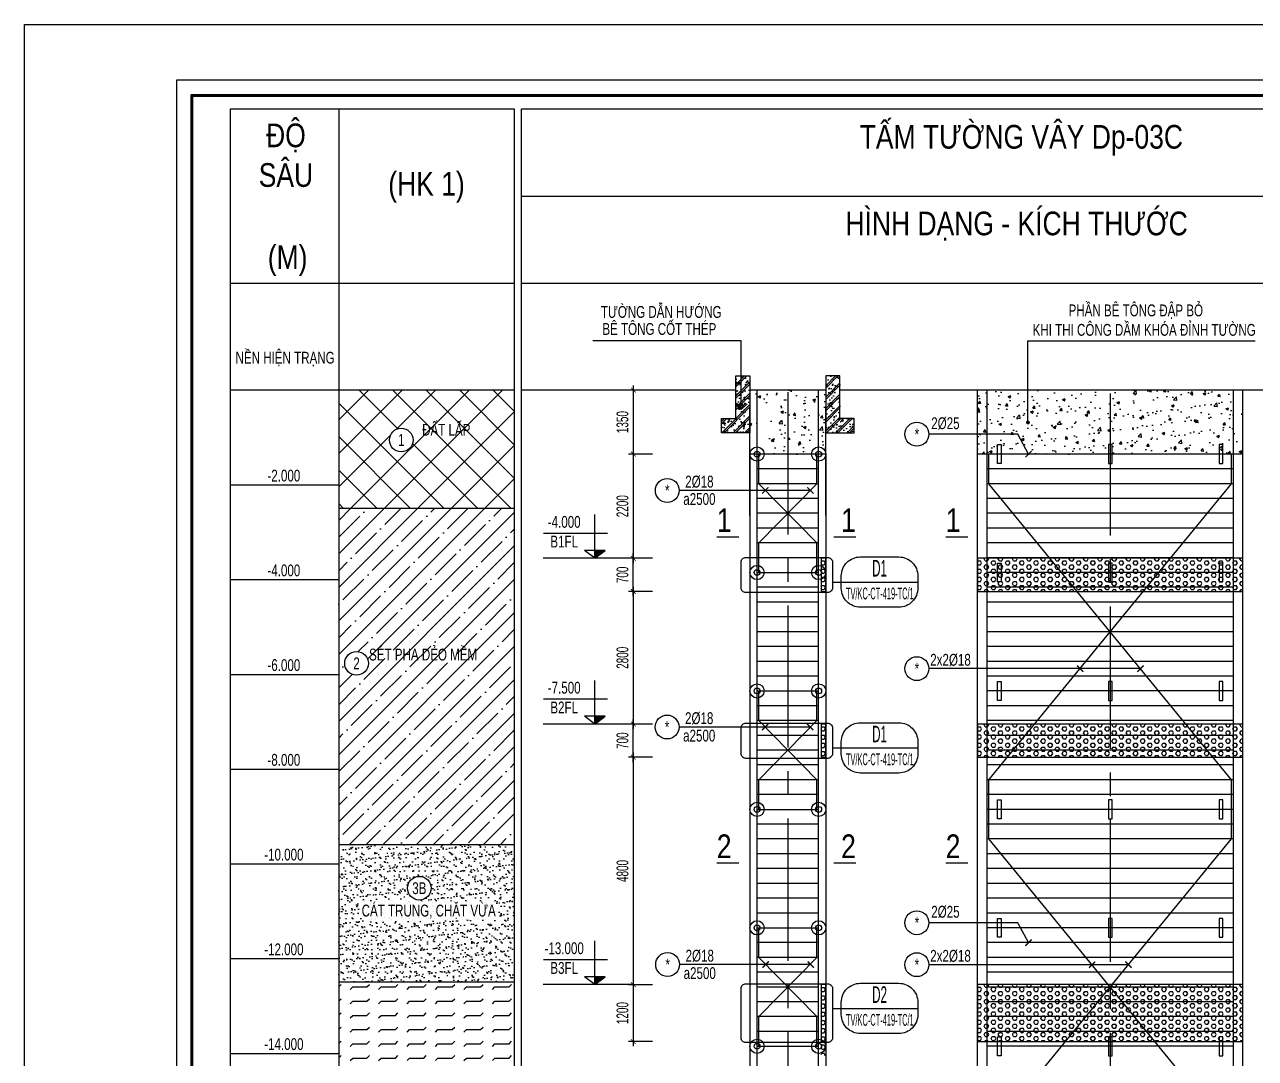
# Model space of a CAD drawing. Extents: x 21 to 2225438, y -14 to 594976.
# Drawn here: x 2202969 to 2209463, y 589521 to 594976 of the extents above; entities that cross this region are included whole.
import ezdxf
from ezdxf.enums import TextEntityAlignment as Align

# ---------------------------------------------------------------- set-up
doc = ezdxf.new("R2010")
doc.units = 0
doc.header["$LTSCALE"] = 1000
doc.header["$MEASUREMENT"] = 0
doc.header["$PDMODE"] = 3
doc.linetypes.add('CENTER2', pattern=[1.125, 0.75, -0.125, 0.125, -0.125])
doc.layers.get('0').update_dxf_attribs({"linetype": 'CONTINUOUS'})
doc.layers.get('Defpoints').update_dxf_attribs({"linetype": 'CONTINUOUS'})
for name, color, linetype in [('CDC-KHUNGTEN', 7, 'CONTINUOUS'), ('CDC.01.AXIS', 160, 'CENTER2'), ('CDC.02.DIM', 1, 'CONTINUOUS'), ('CDC.03.BORDER', 3, 'CONTINUOUS'), ('CDC.05.STEEL', 4, 'CONTINUOUS'), ('CDC.06.TEXT', 2, 'CONTINUOUS'), ('CDC.10.HATCH', 9, 'CONTINUOUS'), ('CDC.11.NOTE', 8, 'CONTINUOUS'), ('CDC.14.STEELNUM', 9, 'CONTINUOUS')]:
    doc.layers.add(name, color=color, linetype=linetype)
doc.styles.add('ARIAL', font='arial.ttf', dxfattribs={"width": 0.6})
doc.dimstyles.new('DIM100-25', dxfattribs={"dimscale": 25, "dimtxt": 2.5, "dimasz": 1, "dimexe": 1, "dimexo": 0, "dimgap": 1, "dimtad": 1, "dimdec": 0, "dimlfac": 4, "dimzin": 0, "dimdsep": 46, "dimtxsty": 'ARIAL', "dimblk": 'ARCHTICK', "dimcen": 1, "dimdle": 1, "dimclrd": 1, "dimclre": 1, "dimclrt": 2, "dimadec": 0, "dimazin": 0, "dimtfac": 1, "dimtdec": 0, "dimtix": 1, "dimtofl": 0, "dimtmove": 2, "dimatfit": 3, "dimldrblk": 'ARCHTICK', "dimfxl": 1, "dimtolj": 1, "dimtzin": 0, "dimarcsym": 0})
pattern_1 = [(50, (0, 209947.73), (143.4520365, -12.550427), [15, -165]), (355, (0, 209947.73), (-27.750267, 150.438427), [12, -132]), (100.4514, (11.95, 209946.68), (115.701876, 137.887908), [12.748038, -140.228422]), (46.1842, (0, 209987.73), (213.44821, -33.103803), [22.5, -247.5]), (96.6356, (17.79, 209984.97), (186.932541, 194.823574), [19.122058, -210.3426]), (351.1842, (0, 209987.73), (186.93239, 194.82372), [18, -198]), (21, (20, 209977.73), (119.3814104, -80.523778), [15, -165]), (326, (20, 209977.73), (48.663066, 145.030009), [12, -132]), (71.4514, (29.95, 209971.01), (168.044526, 64.506099), [12.748038, -140.228422]), (37.5, (0, 209947.725), (2.4319711, 66.5787708), [0, -130.4, 0, -134, 0, -132.5]), (7.5, (0, 209947.725), (52.6139075, 78.8823424), [0, -76.4, 0, -127.4, 0, -50.5]), (327.5, (-44.6, 209947.725), (106.7644872, -4.5109743), [0, -50, 0, -156, 0, -207]), (317.5, (-64.6, 209947.725), (116.637234, 20.0209965), [0, -65, 0, -103.6, 0, -147])]
pattern_2 = [(0, (-3e-09, 209947.725), (0, 21.6506351), [12.5, -25]), (120, (-3e-09, 209947.725), (-18.75, -10.82531755), [12.5, -25]), (60, (12.5, 209947.725), (-18.75, 10.82531755), [12.5, -25])]

# ---------------------------------------------------------------- blocks, each defined once
blk = doc.blocks.new('_ARCHTICK')
at = {"color": 0, "linetype": 'ByBlock', "const_width": 0.15}
blk.add_lwpolyline([(-0.5, -0.5), (0.5, 0.5)], dxfattribs=at)
blk = doc.blocks.new('*D230')
at = {"layer": 'CDC.02.DIM', "color": 1, "lineweight": -2, "transparency": 16777216}
for p, q in [((2206180.6, 593072.5), (2206180.6, 592685)), ((2206281.2, 593047.5), (2206155.6, 593047.5)), ((2206281.2, 592710), (2206155.6, 592710))]:
    blk.add_line(p, q, dxfattribs=at)
at = {"layer": 'Defpoints', "color": 0, "transparency": 16777216}
for p in [(2206281.2, 593047.5), (2206180.6, 592710), (2206281.2, 592710)]:
    blk.add_point(p, dxfattribs=at)
at = {"layer": 'CDC.02.DIM', "color": 1, "lineweight": -2, "transparency": 16777216, "xscale": 25, "yscale": 25, "zscale": 25}
for p, rotation in [((2206180.6, 593047.5), 90), ((2206180.6, 592710), 270)]:
    blk.add_blockref('_ARCHTICK', p, dxfattribs=dict(at, rotation=rotation))
at = {"layer": 'CDC.02.DIM', "color": 2, "transparency": 16777216, "insert": (2206123.7, 592878.8), "char_height": 62.5, "attachment_point": 5, "rotation": 90, "style": 'ARIAL'}
blk.add_mtext('\\A1;1350', dxfattribs=at)
blk = doc.blocks.new('*D231')
at = {"layer": 'CDC.02.DIM', "color": 1, "lineweight": -2, "transparency": 16777216}
for p, q in [((2206180.6, 592735), (2206180.6, 592135)), ((2206281.2, 592710), (2206155.6, 592710)), ((2206281.2, 592160), (2206155.6, 592160))]:
    blk.add_line(p, q, dxfattribs=at)
at = {"layer": 'Defpoints', "color": 0, "transparency": 16777216}
for p in [(2206281.2, 592710), (2206180.6, 592160), (2206281.2, 592160)]:
    blk.add_point(p, dxfattribs=at)
at = {"layer": 'CDC.02.DIM', "color": 1, "lineweight": -2, "transparency": 16777216, "xscale": 25, "yscale": 25, "zscale": 25}
for p, rotation in [((2206180.6, 592710), 90), ((2206180.6, 592160), 270)]:
    blk.add_blockref('_ARCHTICK', p, dxfattribs=dict(at, rotation=rotation))
at = {"layer": 'CDC.02.DIM', "color": 2, "transparency": 16777216, "insert": (2206123.7, 592435), "char_height": 62.5, "attachment_point": 5, "rotation": 90, "style": 'ARIAL'}
blk.add_mtext('\\A1;2200', dxfattribs=at)
blk = doc.blocks.new('*D232')
at = {"layer": 'CDC.02.DIM', "color": 1, "lineweight": -2, "transparency": 16777216}
for p, q in [((2206281.2, 592160), (2206155.6, 592160)), ((2206180.6, 591960), (2206180.6, 592185)), ((2206281.2, 591985), (2206155.6, 591985))]:
    blk.add_line(p, q, dxfattribs=at)
at = {"layer": 'Defpoints', "color": 0, "transparency": 16777216}
for p in [(2206180.6, 592160), (2206281.2, 592160), (2206281.2, 591985)]:
    blk.add_point(p, dxfattribs=at)
at = {"layer": 'CDC.02.DIM', "color": 1, "lineweight": -2, "transparency": 16777216, "xscale": 25, "yscale": 25, "zscale": 25}
for p, rotation in [((2206180.6, 592160), 90), ((2206180.6, 591985), 270)]:
    blk.add_blockref('_ARCHTICK', p, dxfattribs=dict(at, rotation=rotation))
at = {"layer": 'CDC.02.DIM', "color": 2, "transparency": 16777216, "insert": (2206123.7, 592072.5), "char_height": 62.5, "attachment_point": 5, "rotation": 90, "style": 'ARIAL'}
blk.add_mtext('\\A1;700', dxfattribs=at)
blk = doc.blocks.new('*D233')
at = {"layer": 'CDC.02.DIM', "color": 1, "lineweight": -2, "transparency": 16777216}
for p, q in [((2206281.2, 591985), (2206155.6, 591985)), ((2206180.6, 592010), (2206180.6, 591260)), ((2206281.2, 591285), (2206155.6, 591285))]:
    blk.add_line(p, q, dxfattribs=at)
at = {"layer": 'Defpoints', "color": 0, "transparency": 16777216}
for p in [(2206281.2, 591985), (2206180.6, 591285), (2206281.2, 591285)]:
    blk.add_point(p, dxfattribs=at)
at = {"layer": 'CDC.02.DIM', "color": 1, "lineweight": -2, "transparency": 16777216, "xscale": 25, "yscale": 25, "zscale": 25}
for p, rotation in [((2206180.6, 591985), 90), ((2206180.6, 591285), 270)]:
    blk.add_blockref('_ARCHTICK', p, dxfattribs=dict(at, rotation=rotation))
at = {"layer": 'CDC.02.DIM', "color": 2, "transparency": 16777216, "insert": (2206123.7, 591635), "char_height": 62.5, "attachment_point": 5, "rotation": 90, "style": 'ARIAL'}
blk.add_mtext('\\A1;2800', dxfattribs=at)
blk = doc.blocks.new('*D234')
at = {"layer": 'CDC.02.DIM', "color": 1, "lineweight": -2, "transparency": 16777216}
for p, q in [((2206180.6, 591085), (2206180.6, 591310)), ((2206281.2, 591285), (2206155.6, 591285)), ((2206281.2, 591110), (2206155.6, 591110))]:
    blk.add_line(p, q, dxfattribs=at)
at = {"layer": 'Defpoints', "color": 0, "transparency": 16777216}
for p in [(2206180.6, 591285), (2206281.2, 591285), (2206281.2, 591110)]:
    blk.add_point(p, dxfattribs=at)
at = {"layer": 'CDC.02.DIM', "color": 1, "lineweight": -2, "transparency": 16777216, "xscale": 25, "yscale": 25, "zscale": 25}
for p, rotation in [((2206180.6, 591285), 90), ((2206180.6, 591110), 270)]:
    blk.add_blockref('_ARCHTICK', p, dxfattribs=dict(at, rotation=rotation))
at = {"layer": 'CDC.02.DIM', "color": 2, "transparency": 16777216, "insert": (2206123.7, 591197.5), "char_height": 62.5, "attachment_point": 5, "rotation": 90, "style": 'ARIAL'}
blk.add_mtext('\\A1;700', dxfattribs=at)
blk = doc.blocks.new('*D235')
at = {"layer": 'CDC.02.DIM', "color": 1, "lineweight": -2, "transparency": 16777216}
for p, q in [((2206281.2, 591110), (2206155.6, 591110)), ((2206180.6, 591135), (2206180.6, 589885)), ((2206281.2, 589910), (2206155.6, 589910))]:
    blk.add_line(p, q, dxfattribs=at)
at = {"layer": 'Defpoints', "color": 0, "transparency": 16777216}
for p in [(2206281.2, 591110), (2206180.6, 589910), (2206281.2, 589910)]:
    blk.add_point(p, dxfattribs=at)
at = {"layer": 'CDC.02.DIM', "color": 1, "lineweight": -2, "transparency": 16777216, "xscale": 25, "yscale": 25, "zscale": 25}
for p, rotation in [((2206180.6, 591110), 90), ((2206180.6, 589910), 270)]:
    blk.add_blockref('_ARCHTICK', p, dxfattribs=dict(at, rotation=rotation))
at = {"layer": 'CDC.02.DIM', "color": 2, "transparency": 16777216, "insert": (2206123.7, 590510), "char_height": 62.5, "attachment_point": 5, "rotation": 90, "style": 'ARIAL'}
blk.add_mtext('\\A1;4800', dxfattribs=at)
blk = doc.blocks.new('*D236')
at = {"layer": 'CDC.02.DIM', "color": 1, "lineweight": -2, "transparency": 16777216}
for p, q in [((2206281.2, 589910), (2206155.6, 589910)), ((2206180.6, 589935), (2206180.6, 589585)), ((2206281.2, 589610), (2206155.6, 589610))]:
    blk.add_line(p, q, dxfattribs=at)
at = {"layer": 'Defpoints', "color": 0, "transparency": 16777216}
for p in [(2206281.2, 589910), (2206180.6, 589610), (2206281.2, 589610)]:
    blk.add_point(p, dxfattribs=at)
at = {"layer": 'CDC.02.DIM', "color": 1, "lineweight": -2, "transparency": 16777216, "xscale": 25, "yscale": 25, "zscale": 25}
for p, rotation in [((2206180.6, 589910), 90), ((2206180.6, 589610), 270)]:
    blk.add_blockref('_ARCHTICK', p, dxfattribs=dict(at, rotation=rotation))
at = {"layer": 'CDC.02.DIM', "color": 2, "transparency": 16777216, "insert": (2206123.7, 589760), "char_height": 62.5, "attachment_point": 5, "rotation": 90, "style": 'ARIAL'}
blk.add_mtext('\\A1;1200', dxfattribs=at)
blk = doc.blocks.new('KHUNG TEN')
at = {"layer": 'CDC-KHUNGTEN', "color": 8}
blk.add_lwpolyline([(75096, 1100), (83000, 1100), (83000, 58300), (3000, 58300), (3000, 1100), (75096, 1100)], dxfattribs=at)
at = {"layer": 'CDC-KHUNGTEN', "color": 255, "lineweight": 60}
blk.add_lwpolyline([(74900, 1400), (74900, 58000), (3300, 58000), (3300, 1400), (74900, 1400)], close=True, dxfattribs=at)
at = {"layer": 'Defpoints', "color": 1, "ltscale": 0.2}
blk.add_lwpolyline([(0, 0), (0, 59400), (84100, 59400), (84100, 0), (0, 0)], close=True, dxfattribs=at)

msp = doc.modelspace()

# ---------------------------------------------------------------- hatches: boundary and pattern name
at = {"layer": 'CDC.10.HATCH'}
h = msp.add_hatch(dxfattribs=at)
h.set_pattern_fill('CHAU-01', color=256, scale=10, style=0, pattern_type=2)
h.set_pattern_definition([(50, (2050245.41, 414891.086), (71.726018, -6.275213), [7.5, -82.5]), (355, (2050245.41, 414891.086), (-13.875133, 75.219213), [6, -66]), (100.4514, (2050251.39, 414890.56), (57.850938, 68.943954), [6.37402, -70.114211]), (46.1842, (2050245.41, 414911.09), (106.724105, -16.5519), [11.25, -123.75]), (96.6356, (2050254.3, 414909.71), (93.46627, 97.411787), [9.56103, -105.1713]), (351.1842, (2050245.41, 414911.09), (93.466195, 97.41186), [9, -99]), (21, (2050255.41, 414906.086), (59.690705, -40.261889), [7.5, -82.5]), (326, (2050255.41, 414906.086), (24.331533, 72.515005), [6, -66]), (71.4514, (2050260.384, 414902.73), (84.022263, 32.25305), [6.37402, -70.114211]), (37.5, (2050245.41, 414891.086), (1.2159855, 33.2893854), [0, -65.2, 0, -67, 0, -66.25]), (7.5, (2050245.41, 414891.086), (26.306954, 39.441171), [0, -38.2, 0, -63.7, 0, -25.25]), (327.5, (2050223.11, 414891.086), (53.3822436, -2.2554872), [0, -25, 0, -78, 0, -103.5]), (317.5, (2050213.11, 414891.086), (58.318617, 10.010498), [0, -32.5, 0, -51.8, 0, -73.5]), (45, (2050245.41, 414891.086), (-30.052038, 30.052038), []), (45, (2050245.41, 414903.336), (-30.052038, 30.052038), [])])
h.paths.add_polyline_path([(2206721.14, 593122.54), (2206796.14, 593122.54), (2206796.14, 592822.54), (2206646.14, 592822.54), (2206646.14, 592897.54), (2206721.14, 592897.54)])
h = msp.add_hatch(dxfattribs=at)
h.set_pattern_fill('CHAU-01', color=256, scale=10, style=0, pattern_type=2)
h.set_pattern_definition([(50, (2050245.41, 414891.086), (71.726018, -6.275213), [7.5, -82.5]), (355, (2050245.41, 414891.086), (-13.875133, 75.219213), [6, -66]), (100.4514, (2050251.39, 414890.56), (57.850938, 68.943954), [6.37402, -70.114211]), (46.1842, (2050245.41, 414911.09), (106.724105, -16.5519), [11.25, -123.75]), (96.6356, (2050254.3, 414909.71), (93.46627, 97.411787), [9.56103, -105.1713]), (351.1842, (2050245.41, 414911.09), (93.466195, 97.41186), [9, -99]), (21, (2050255.41, 414906.086), (59.690705, -40.261889), [7.5, -82.5]), (326, (2050255.41, 414906.086), (24.331533, 72.515005), [6, -66]), (71.4514, (2050260.384, 414902.73), (84.022263, 32.25305), [6.37402, -70.114211]), (37.5, (2050245.41, 414891.086), (1.2159855, 33.2893854), [0, -65.2, 0, -67, 0, -66.25]), (7.5, (2050245.41, 414891.086), (26.306954, 39.441171), [0, -38.2, 0, -63.7, 0, -25.25]), (327.5, (2050223.11, 414891.086), (53.3822436, -2.2554872), [0, -25, 0, -78, 0, -103.5]), (317.5, (2050213.11, 414891.086), (58.318617, 10.010498), [0, -32.5, 0, -51.8, 0, -73.5]), (45, (2050245.41, 414891.086), (-30.052038, 30.052038), []), (45, (2050245.41, 414903.336), (-30.052038, 30.052038), [])])
h.paths.add_polyline_path([(2207271.14, 593122.54), (2207196.14, 593122.54), (2207196.14, 592822.54), (2207346.14, 592822.54), (2207346.14, 592897.54), (2207271.14, 592897.54)])
h = msp.add_hatch(dxfattribs=at)
h.set_pattern_fill('ANSI37', color=256, scale=1000, style=0)
h.set_pattern_definition([(45, (0, 209947.73), (-88.3883476, 88.3883476), []), (135, (0, 209947.73), (-88.3883476, -88.3883476), [])])
h.paths.add_polyline_path([(2204626.3, 593047.54), (2204626.3, 592422.54), (2205552.76, 592422.54), (2205552.76, 593047.54)])
h.paths.add_polyline_path([(2205018.79, 592784.07, -1), (2204893.79, 592784.07, -1)], flags=16)
h.paths.add_polyline_path([(2205029.71, 592662.19), (2205367.74, 592662.19), (2205367.74, 592759.13), (2205029.71, 592759.13)], flags=24)
h.paths.add_polyline_path([(2204923.6, 592737.13), (2204988.97, 592737.13), (2204988.97, 592831.26), (2204923.6, 592831.26)], flags=8)
h.paths.add_polyline_path([(2205046.72, 592787.5), (2205340.69, 592787.5), (2205340.69, 592904.91), (2205046.72, 592904.91)], flags=24)
h = msp.add_hatch(dxfattribs=at)
h.set_pattern_fill('AR-CONC', color=256, scale=20, style=0)
h.set_pattern_definition(pattern_1)
h.paths.add_polyline_path([(2207158.64, 593047.54), (2206833.64, 593047.54), (2206833.64, 592960.04), (2207158.64, 592960.04)])
h.paths.add_polyline_path([(2206833.64, 592960.04), (2206796.14, 592960.04), (2206796.14, 592710.04, -0.4142136), (2206833.64, 592747.54), (2206833.64, 592760.04)])
h.paths.add_polyline_path([(2207196.14, 593047.54), (2207158.64, 593047.54), (2207158.64, 592960.04), (2207196.14, 592960.04)])
h.paths.add_polyline_path([(2206833.64, 593047.54), (2206796.14, 593047.54), (2206796.14, 592960.04), (2206833.64, 592960.04)])
h.paths.add_polyline_path([(2207196.14, 592710.04), (2207196.14, 592960.04), (2207046.14, 592960.04), (2207046.14, 592710.04)])
h.paths.add_polyline_path([(2206896.14, 592960.04), (2206896.14, 592710.04), (2207046.14, 592710.04), (2207046.14, 592960.04)])
h = msp.add_hatch(dxfattribs=at)
h.set_pattern_fill('AR-CONC', color=256, scale=20, style=0)
h.set_pattern_definition(pattern_1)
h.paths.add_polyline_path([(2209397.4, 593047.54), (2209347.29, 593047.54), (2209347.29, 592960.04), (2209397.4, 592960.04)])
h.paths.add_polyline_path([(2209347.29, 593047.54), (2208262.83, 593047.54), (2208262.83, 592960.04), (2209347.29, 592960.04)])
h.paths.add_polyline_path([(2208262.83, 593047.54), (2208047.29, 593047.54), (2208047.29, 592960.04), (2208262.83, 592960.04)])
h.paths.add_polyline_path([(2208047.29, 593047.54), (2207997.29, 593047.54), (2207997.29, 592960.04), (2208047.29, 592960.04)])
h.paths.add_polyline_path([(2208047.29, 592960.04), (2207997.29, 592960.04), (2207997.29, 592710.04), (2208047.29, 592710.04)])
h.paths.add_polyline_path([(2208697.29, 592960.04), (2208047.29, 592960.04), (2208047.29, 592710.04), (2208697.29, 592710.04)])
h.paths.add_polyline_path([(2209397.29, 592960.04), (2209347.29, 592960.04), (2209347.29, 592710.04), (2209397.29, 592710.04)])
h.paths.add_polyline_path([(2209347.29, 592960.04), (2208697.29, 592960.04), (2208697.29, 592710.04), (2209347.29, 592710.04)])
h = msp.add_hatch(dxfattribs=at)
h.set_pattern_fill('ANSI35', color=256, scale=500, style=0)
h.set_pattern_definition([(45, (0, 209947.73), (-88.3883476, 88.3883476), []), (45, (88.39, 209947.73), (-88.3883476, 88.3883476), [156.25, -31.25, 0, -31.25])])
h.paths.add_polyline_path([(2204626.3, 590647.54), (2205552.76, 590647.54), (2205552.76, 592422.54), (2204626.3, 592422.54)])
h.paths.add_polyline_path([(2204782.65, 591605.75, -1), (2204657.65, 591605.75, -1)], flags=16)
h.paths.add_polyline_path([(2204767.44, 591491.4), (2205547.8, 591491.4), (2205547.8, 591605.36), (2204767.44, 591605.36)], flags=24)
h.paths.add_polyline_path([(2204687.46, 591558.81), (2204752.83, 591558.81), (2204752.83, 591652.95), (2204687.46, 591652.95)], flags=8)
h.paths.add_polyline_path([(2204766.59, 591599.86), (2205376.78, 591599.86), (2205376.78, 591718.87), (2204766.59, 591718.87)], flags=24)
h = msp.add_hatch(dxfattribs=at)
h.set_pattern_fill('AR-SAND', color=256, scale=25, style=0)
h.set_pattern_definition([(37.5, (0, 209947.725), (-1.57483395, 48.1705942), [0, -38, 0, -42.5, 0, -40.625]), (7.5, (0, 209947.725), (44.2444176, 70.5536516), [0, -20.5, 0, -34.25, 0, -13.125]), (327.5, (-30.75, 209947.725), (77.85354654, 0.1414763), [0, -12.5, 0, -45, 0, -58.75]), (317.5, (-30.75, 209947.725), (75.1531651, 21.9418891), [0, -6.25, 0, -29.5, 0, -33.75])])
h.paths.add_polyline_path([(2204626.3, 590647.54), (2204626.3, 589922.54), (2205552.76, 589922.54), (2205552.76, 590647.54)])
h.paths.add_polyline_path([(2205114.15, 590419.2, -1), (2204989.15, 590419.2, -1)], flags=16)
h.paths.add_polyline_path([(2204644.71, 590140.52), (2205559.24, 590140.52), (2205559.24, 590254.41), (2204644.71, 590254.41)], flags=9)
h.paths.add_polyline_path([(2204998.3, 590370.87), (2205104.99, 590370.87), (2205104.99, 590466.67), (2204998.3, 590466.67)], flags=24)
h.paths.add_polyline_path([(2204724.17, 590232.98), (2205477.87, 590232.98), (2205477.87, 590371.17), (2204724.17, 590371.17)], flags=24)
h = msp.add_hatch(dxfattribs=at)
h.set_pattern_fill('FLEX', color=256, scale=300, style=0)
h.set_pattern_definition([(0, (0, 209947.725), (0, 75), [75, -75]), (45, (75, 209947.725), (4e-15, 74.9999999), [18.75, -68.5660173, 18.75, -106.0660173])])
h.paths.add_polyline_path([(2205552.76, 589922.54), (2204626.3, 589922.54), (2204626.3, 588672.54), (2205552.76, 588672.54)])
h.paths.add_polyline_path([(2205027.64, 589419.3, -1), (2205152.64, 589419.3, -1)], flags=16)
at = {"layer": 'CDC.11.NOTE'}
h = msp.add_hatch(dxfattribs=at)
h.set_pattern_fill('HEX', color=256, scale=100, style=0)
h.set_pattern_definition(pattern_2)
h.paths.add_polyline_path([(2207171.14, 591985.04), (2207196.14, 591985.04), (2207196.14, 592160.04), (2207171.14, 592160.04)])
h = msp.add_hatch(dxfattribs=at)
h.set_pattern_fill('HEX', color=256, scale=100, style=0)
h.set_pattern_definition(pattern_2)
h.paths.add_polyline_path([(2207997.29, 592160.04), (2207997.29, 591985.04), (2209397.29, 591985.04), (2209397.29, 592160.04)])
h = msp.add_hatch(dxfattribs=at)
h.set_pattern_fill('HEX', color=256, scale=100, style=0)
h.set_pattern_definition([(0, (-3e-09, 210197.725), (0, 21.6506351), [12.5, -25]), (120, (-3e-09, 210197.725), (-18.75, -10.82531755), [12.5, -25]), (60, (12.5, 210197.725), (-18.75, 10.82531755), [12.5, -25])])
h.paths.add_polyline_path([(2207171.14, 591110.04), (2207196.14, 591110.04), (2207196.14, 591285.04), (2207171.14, 591285.04)])
h = msp.add_hatch(dxfattribs=at)
h.set_pattern_fill('HEX', color=256, scale=100, style=0)
h.set_pattern_definition([(0, (-3e-09, 209072.725), (0, 21.6506351), [12.5, -25]), (120, (-3e-09, 209072.725), (-18.75, -10.82531755), [12.5, -25]), (60, (12.5, 209072.725), (-18.75, 10.82531755), [12.5, -25])])
h.paths.add_polyline_path([(2207997.29, 591285.04), (2207997.29, 591110.04), (2209397.29, 591110.04), (2209397.29, 591285.04)])
h = msp.add_hatch(dxfattribs=at)
h.set_pattern_fill('HEX', color=256, scale=100, style=0)
h.set_pattern_definition(pattern_2)
h.paths.add_polyline_path([(2207171.14, 589535.04), (2207196.14, 589535.04), (2207196.14, 589910.04), (2207171.14, 589910.04)])
h = msp.add_hatch(dxfattribs=at)
h.set_pattern_fill('HEX', color=256, scale=100, style=0)
h.set_pattern_definition([(0, (-3e-09, 207697.725), (0, 21.6506351), [12.5, -25]), (120, (-3e-09, 207697.725), (-18.75, -10.82531755), [12.5, -25]), (60, (12.5, 207697.725), (-18.75, 10.82531755), [12.5, -25])])
h.paths.add_polyline_path([(2207997.29, 589910.04), (2207997.29, 589610.04), (2209397.29, 589610.04), (2209397.29, 589910.04)])

# ---------------------------------------------------------------- linework, layer by layer
at = {"layer": 'CDC.01.AXIS'}
for p, q in [((2206996.14, 593036.07), (2206996.14, 586049.44)), ((2208697.29, 593030.34), (2208697.29, 585981.35))]:
    msp.add_line(p, q, dxfattribs=at)
at = {"layer": 'CDC.03.BORDER'}
for p, q in [((2204626.3, 594531.21), (2204626.3, 584656.67)), ((2205590.42, 594071.21), (2211893.62, 594071.21)), ((2204055.25, 593611.21), (2205552.76, 593611.21)), ((2205590.42, 593611.21), (2211893.62, 593611.21)), ((2205552.76, 593047.54), (2204055.25, 593047.54)), ((2206721.14, 593047.54), (2205590.42, 593047.54)), ((2207196.14, 593047.54), (2206796.14, 593047.54)), ((2210801.83, 593047.54), (2207271.14, 593047.54)), ((2207997.29, 586297.54), (2207997.29, 593047.54)), ((2209397.4, 586297.54), (2209397.4, 593047.54)), ((2206796.14, 592710.04), (2206796.14, 592960.04)), ((2207196.14, 592710.04), (2207196.14, 592960.04)), ((2208102.44, 592760.04), (2208122.44, 592760.04)), ((2208102.44, 592660.04), (2208102.44, 592760.04)), ((2208122.44, 592760.04), (2208122.44, 592660.04)), ((2208707.29, 592760.04), (2208687.29, 592760.04)), ((2208687.29, 592760.04), (2208687.29, 592660.04)), ((2208707.29, 592660.04), (2208707.29, 592760.04)), ((2209292.15, 592760.04), (2209272.15, 592760.04)), ((2209272.15, 592760.04), (2209272.15, 592660.04)), ((2209292.15, 592660.04), (2209292.15, 592760.04)), ((2206796.14, 592385.04), (2206796.14, 592710.04)), ((2207196.14, 592710.04), (2206796.14, 592710.04)), ((2206796.14, 592710.04), (2206796.14, 592085.04)), ((2207196.14, 592385.04), (2207196.14, 592710.04)), ((2207196.14, 592710.04), (2207196.14, 592085.04)), ((2209397.29, 592710.04), (2207997.29, 592710.04)), ((2208122.44, 592660.04), (2208102.44, 592660.04)), ((2208687.29, 592660.04), (2208707.29, 592660.04)), ((2209272.15, 592660.04), (2209292.15, 592660.04)), ((2205552.76, 592422.54), (2204626.3, 592422.54)), ((2206796.14, 592135.04), (2206796.14, 591510.04)), ((2207196.14, 592135.04), (2207196.14, 591510.04)), ((2206796.14, 591510.04), (2206796.14, 590885.04)), ((2207196.14, 591510.04), (2207196.14, 590885.04)), ((2206796.14, 590885.04), (2206796.14, 590260.04)), ((2207196.14, 590885.04), (2207196.14, 590260.04)), ((2205552.76, 590647.54), (2204626.3, 590647.54)), ((2206796.14, 590260.04), (2206796.14, 589635.04)), ((2207196.14, 590260.04), (2207196.14, 589635.04)), ((2205552.76, 589922.54), (2204626.3, 589922.54)), ((2206796.14, 589635.04), (2206796.14, 589010.04)), ((2207196.14, 589635.04), (2207196.14, 589010.04))]:
    msp.add_line(p, q, dxfattribs=at)
for points in [[(2204055.25, 584656.67), (2204055.25, 594531.21), (2205552.76, 594531.21), (2205552.76, 584656.67)], [(2206796.14, 593122.54), (2206796.14, 592822.54), (2206646.14, 592822.54), (2206646.14, 592897.54), (2206721.14, 592897.54), (2206721.14, 593122.54), (2206796.14, 593122.54)], [(2207196.14, 593122.54), (2207196.14, 592822.54), (2207346.14, 592822.54), (2207346.14, 592897.54), (2207271.14, 592897.54), (2207271.14, 593122.54), (2207196.14, 593122.54)]]:
    msp.add_lwpolyline(points, dxfattribs=at)
for points in [[(2205590.42, 594531.21), (2211893.62, 594531.21), (2211893.62, 584656.67), (2205590.42, 584656.67)], [(2208102.44, 592135.04), (2208122.44, 592135.04), (2208122.44, 592035.04), (2208102.44, 592035.04)], [(2208707.29, 592135.04), (2208687.29, 592135.04), (2208687.29, 592035.04), (2208707.29, 592035.04)], [(2209292.15, 592135.04), (2209272.15, 592135.04), (2209272.15, 592035.04), (2209292.15, 592035.04)], [(2208102.44, 591510.04), (2208122.44, 591510.04), (2208122.44, 591410.04), (2208102.44, 591410.04)], [(2208707.29, 591510.04), (2208687.29, 591510.04), (2208687.29, 591410.04), (2208707.29, 591410.04)], [(2209292.15, 591510.04), (2209272.15, 591510.04), (2209272.15, 591410.04), (2209292.15, 591410.04)], [(2208102.44, 590885.04), (2208122.44, 590885.04), (2208122.44, 590785.04), (2208102.44, 590785.04)], [(2208707.29, 590885.04), (2208687.29, 590885.04), (2208687.29, 590785.04), (2208707.29, 590785.04)], [(2209292.15, 590885.04), (2209272.15, 590885.04), (2209272.15, 590785.04), (2209292.15, 590785.04)], [(2208102.44, 590260.04), (2208122.44, 590260.04), (2208122.44, 590160.04), (2208102.44, 590160.04)], [(2208707.29, 590260.04), (2208687.29, 590260.04), (2208687.29, 590160.04), (2208707.29, 590160.04)], [(2209292.15, 590260.04), (2209272.15, 590260.04), (2209272.15, 590160.04), (2209292.15, 590160.04)], [(2208102.44, 589635.04), (2208122.44, 589635.04), (2208122.44, 589535.04), (2208102.44, 589535.04)], [(2208707.29, 589635.04), (2208687.29, 589635.04), (2208687.29, 589535.04), (2208707.29, 589535.04)], [(2209292.15, 589635.04), (2209272.15, 589635.04), (2209272.15, 589535.04), (2209292.15, 589535.04)]]:
    msp.add_lwpolyline(points, close=True, dxfattribs=at)
for centre, radius in [((2206833.64, 592710.04), 37.5), ((2207158.64, 592710.04), 37.5), ((2206833.64, 592710.04), 15.5), ((2207158.64, 592710.04), 15.5), ((2206833.64, 592085.04), 37.5), ((2206833.64, 592085.04), 15.5), ((2207158.64, 592085.04), 37.5), ((2207158.64, 592085.04), 15.5), ((2206833.64, 591460.04), 37.5), ((2207158.64, 591460.04), 37.5), ((2206833.64, 591460.04), 15.5), ((2207158.64, 591460.04), 15.5), ((2206833.64, 590835.04), 37.5), ((2206833.64, 590835.04), 15.5), ((2207158.64, 590835.04), 37.5), ((2207158.64, 590835.04), 15.5), ((2206833.64, 590210.04), 37.5), ((2206833.64, 590210.04), 15.5), ((2207158.64, 590210.04), 37.5), ((2207158.64, 590210.04), 15.5), ((2206833.64, 589585.04), 37.5), ((2207158.64, 589585.04), 37.5), ((2206833.64, 589585.04), 15.5), ((2207158.64, 589585.04), 15.5)]:
    msp.add_circle(centre, radius, dxfattribs=at)
at = {"layer": 'CDC.05.STEEL'}
for p, q in [((2206833.64, 592710.04), (2206833.64, 593047.54)), ((2207158.64, 592710.04), (2207158.64, 593047.54)), ((2208047.29, 592660.04), (2208047.29, 593047.54)), ((2209347.29, 592660.04), (2209347.29, 593047.54)), ((2206833.64, 592085.04), (2206833.64, 592760.04)), ((2207158.64, 592085.04), (2207158.64, 592760.04)), ((2207158.64, 592710.04), (2206833.64, 592710.04)), ((2209347.29, 592710.04), (2208047.29, 592710.04)), ((2208047.29, 592085.04), (2208047.29, 592710.04)), ((2209347.29, 592085.04), (2209347.29, 592710.04)), ((2207158.64, 592631.91), (2206833.64, 592631.91)), ((2209347.29, 592631.91), (2208047.29, 592631.91)), ((2207158.64, 592553.79), (2206833.64, 592553.79)), ((2209347.29, 592553.79), (2208047.29, 592553.79)), ((2207158.64, 592475.66), (2206833.64, 592475.66)), ((2209347.29, 592475.66), (2208047.29, 592475.66)), ((2207158.64, 592397.54), (2206833.64, 592397.54)), ((2209347.29, 592397.54), (2208047.29, 592397.54)), ((2207158.64, 592319.41), (2206833.64, 592319.41)), ((2209347.29, 592319.41), (2208047.29, 592319.41)), ((2207158.64, 592241.29), (2206833.64, 592241.29)), ((2209347.29, 592241.29), (2208047.29, 592241.29)), ((2207158.64, 592163.16), (2206833.64, 592163.16)), ((2209347.29, 592163.16), (2208047.29, 592163.16)), ((2206833.64, 591460.04), (2206833.64, 592085.04)), ((2206833.64, 592085.04), (2207158.64, 592085.04)), ((2207158.64, 591460.04), (2207158.64, 592085.04)), ((2208047.29, 591460.04), (2208047.29, 592085.04)), ((2209347.29, 592085.04), (2208047.29, 592085.04)), ((2209347.29, 592085.04), (2208047.29, 592085.04)), ((2209347.29, 591460.04), (2209347.29, 592085.04)), ((2207158.64, 592006.91), (2206833.64, 592006.91)), ((2209347.29, 592006.91), (2208047.29, 592006.91)), ((2207158.64, 591928.79), (2206833.64, 591928.79)), ((2209347.29, 591928.79), (2208047.29, 591928.79)), ((2207158.64, 591850.66), (2206833.64, 591850.66)), ((2209347.29, 591850.66), (2208047.29, 591850.66)), ((2207158.64, 591772.54), (2206833.64, 591772.54)), ((2209347.29, 591772.54), (2208047.29, 591772.54)), ((2207158.64, 591694.41), (2206833.64, 591694.41)), ((2209347.29, 591694.41), (2208047.29, 591694.41)), ((2207158.64, 591616.29), (2206833.64, 591616.29)), ((2209347.29, 591616.29), (2208047.29, 591616.29)), ((2207158.64, 591538.16), (2206833.64, 591538.16)), ((2209347.29, 591538.16), (2208047.29, 591538.16)), ((2206833.64, 590835.04), (2206833.64, 591460.04)), ((2206833.64, 591460.04), (2207158.64, 591460.04)), ((2207158.64, 590835.04), (2207158.64, 591460.04)), ((2208047.29, 590835.04), (2208047.29, 591460.04)), ((2209347.29, 591460.04), (2208047.29, 591460.04)), ((2209347.29, 591460.04), (2208047.29, 591460.04)), ((2209347.29, 590835.04), (2209347.29, 591460.04)), ((2207158.64, 591381.91), (2206833.64, 591381.91)), ((2209347.29, 591381.91), (2208047.29, 591381.91)), ((2207158.64, 591303.79), (2206833.64, 591303.79)), ((2209347.29, 591303.79), (2208047.29, 591303.79)), ((2207158.64, 591225.66), (2206833.64, 591225.66)), ((2209347.29, 591225.66), (2208047.29, 591225.66)), ((2207158.64, 591147.54), (2206833.64, 591147.54)), ((2209347.29, 591147.54), (2208047.29, 591147.54)), ((2207158.64, 591069.41), (2206833.64, 591069.41)), ((2209347.29, 591069.41), (2208047.29, 591069.41)), ((2207158.64, 590991.29), (2206833.64, 590991.29)), ((2209347.29, 590991.29), (2208047.29, 590991.29)), ((2207158.64, 590913.16), (2206833.64, 590913.16)), ((2209347.29, 590913.16), (2208047.29, 590913.16)), ((2206833.64, 590210.04), (2206833.64, 590835.04)), ((2206833.64, 590835.04), (2207158.64, 590835.04)), ((2207158.64, 590210.04), (2207158.64, 590835.04)), ((2208047.29, 590210.04), (2208047.29, 590835.04)), ((2209347.29, 590835.04), (2208047.29, 590835.04)), ((2209347.29, 590835.04), (2208047.29, 590835.04)), ((2209347.29, 590210.04), (2209347.29, 590835.04)), ((2207158.64, 590756.91), (2206833.64, 590756.91)), ((2209347.29, 590756.91), (2208047.29, 590756.91)), ((2207158.64, 590678.79), (2206833.64, 590678.79)), ((2209347.29, 590678.79), (2208047.29, 590678.79)), ((2207158.64, 590600.66), (2206833.64, 590600.66)), ((2209347.29, 590600.66), (2208047.29, 590600.66)), ((2207158.64, 590522.54), (2206833.64, 590522.54)), ((2209347.29, 590522.54), (2208047.29, 590522.54)), ((2207158.64, 590444.41), (2206833.64, 590444.41)), ((2209347.29, 590444.41), (2208047.29, 590444.41)), ((2207158.64, 590366.29), (2206833.64, 590366.29)), ((2209347.29, 590366.29), (2208047.29, 590366.29)), ((2207158.64, 590288.16), (2206833.64, 590288.16)), ((2209347.29, 590288.16), (2208047.29, 590288.16)), ((2206833.64, 589585.04), (2206833.64, 590210.04)), ((2206833.64, 590210.04), (2207158.64, 590210.04)), ((2207158.64, 589585.04), (2207158.64, 590210.04)), ((2208047.29, 589585.04), (2208047.29, 590210.04)), ((2209347.29, 590210.04), (2208047.29, 590210.04)), ((2209347.29, 590210.04), (2208047.29, 590210.04)), ((2209347.29, 589585.04), (2209347.29, 590210.04)), ((2207158.64, 590131.91), (2206833.64, 590131.91)), ((2209347.29, 590131.91), (2208047.29, 590131.91)), ((2207158.64, 590053.79), (2206833.64, 590053.79)), ((2209347.29, 590053.79), (2208047.29, 590053.79)), ((2207158.64, 589975.66), (2206833.64, 589975.66)), ((2209347.29, 589975.66), (2208047.29, 589975.66)), ((2207158.64, 589897.54), (2206833.64, 589897.54)), ((2209347.29, 589897.54), (2208047.29, 589897.54)), ((2207158.64, 589819.41), (2206833.64, 589819.41)), ((2209347.29, 589819.41), (2208047.29, 589819.41)), ((2207158.64, 589741.29), (2206833.64, 589741.29)), ((2209347.29, 589741.29), (2208047.29, 589741.29)), ((2207158.64, 589663.16), (2206833.64, 589663.16)), ((2209347.29, 589663.16), (2208047.29, 589663.16)), ((2206833.64, 588960.04), (2206833.64, 589585.04)), ((2206833.64, 589585.04), (2207158.64, 589585.04)), ((2207158.64, 588960.04), (2207158.64, 589585.04)), ((2208047.29, 588960.04), (2208047.29, 589585.04)), ((2209347.29, 589585.04), (2208047.29, 589585.04)), ((2209347.29, 589585.04), (2208047.29, 589585.04)), ((2209347.29, 588960.04), (2209347.29, 589585.04))]:
    msp.add_line(p, q, dxfattribs=at)
at = {"layer": 'CDC.05.STEEL', "ltscale": 0.6}
for points in [[(2206843.64, 592085.04), (2206843.64, 592241.29), (2207148.64, 592553.79), (2207148.64, 592710.04)], [(2206843.64, 590835.04), (2206843.64, 590991.29), (2207148.64, 591303.79), (2207148.64, 591460.04)], [(2206843.64, 589585.04), (2206843.64, 589741.29), (2207148.64, 590053.79), (2207148.64, 590210.04)]]:
    msp.add_lwpolyline(points, dxfattribs=at)
at = {"layer": 'CDC.05.STEEL'}
for points in [[(2207148.64, 592085.04), (2207148.64, 592241.29), (2206843.64, 592553.79), (2206843.64, 592710.04)], [(2208057.29, 590835.04), (2208057.29, 590991.29), (2209337.29, 592553.79), (2209337.29, 592710.04)], [(2209337.29, 590835.04), (2209337.29, 590991.29), (2208057.29, 592553.79), (2208057.29, 592710.04)], [(2207148.64, 590835.04), (2207148.64, 590991.29), (2206843.64, 591303.79), (2206843.64, 591460.04)], [(2208057.29, 588960.04), (2208057.29, 589116.29), (2209337.29, 590678.79), (2209337.29, 590835.04)], [(2209337.29, 588960.04), (2209337.29, 589116.29), (2208057.29, 590678.79), (2208057.29, 590835.04)], [(2207148.64, 589585.04), (2207148.64, 589741.29), (2206843.64, 590053.79), (2206843.64, 590210.04)]]:
    msp.add_lwpolyline(points, dxfattribs=at)
at = {"layer": 'CDC.11.NOTE'}
for p, q in [((2204055.25, 592547.54), (2204626.3, 592547.54)), ((2207115.25, 592518.16), (2206422.96, 592518.16)), ((2205977.87, 592160.04), (2205977.87, 592390.92)), ((2206044.78, 592290.89), (2205706.61, 592290.89)), ((2206178.35, 592160.04), (2205704.26, 592160.04)), ((2205977.87, 592160.04), (2205923.87, 592201.42)), ((2206031.87, 592201.42), (2205923.87, 592201.42)), ((2205977.87, 592160.04), (2206031.87, 592201.42)), ((2204055.25, 592047.54), (2204626.3, 592047.54)), ((2207231.36, 592034.62), (2207278.18, 592034.62)), ((2207278.18, 592034.62), (2207681.75, 592034.62)), ((2208856.89, 591577.71), (2207739.99, 591577.71)), ((2204055.25, 591547.54), (2204626.3, 591547.54)), ((2205977.87, 591285.04), (2205977.87, 591515.92)), ((2206044.78, 591415.89), (2205706.61, 591415.89)), ((2205977.87, 591285.04), (2205923.87, 591326.42)), ((2206031.87, 591326.42), (2205923.87, 591326.42)), ((2205977.87, 591285.04), (2206031.87, 591326.42)), ((2206178.35, 591285.04), (2205704.26, 591285.04)), ((2207114.23, 591269.7), (2206421.93, 591269.7)), ((2207231.36, 591159.62), (2207278.18, 591159.62)), ((2207278.18, 591159.62), (2207681.75, 591159.62)), ((2204055.25, 591047.54), (2204626.3, 591047.54)), ((2204055.25, 590547.54), (2204626.3, 590547.54)), ((2205977.87, 589910.04), (2205977.87, 590140.92)), ((2204055.25, 590047.54), (2204626.3, 590047.54)), ((2206044.78, 590040.89), (2205706.61, 590040.89)), ((2207117, 590016.28), (2206424.71, 590016.28)), ((2208793.28, 590015.41), (2207739.99, 590015.41)), ((2205977.87, 589910.04), (2205923.87, 589951.42)), ((2206031.87, 589951.42), (2205923.87, 589951.42)), ((2205977.87, 589910.04), (2206031.87, 589951.42)), ((2206178.35, 589910.04), (2205704.26, 589910.04)), ((2207231.36, 589784.62), (2207278.18, 589784.62)), ((2207278.18, 589784.62), (2207681.75, 589784.62)), ((2204055.25, 589547.54), (2204626.3, 589547.54))]:
    msp.add_line(p, q, dxfattribs=at)
for points in [[(2206750.42, 592945.58), (2206777.15, 592972.31), (2206772.7, 592976.77), (2206750.42, 592951.88), (2206728.15, 592976.77), (2206723.69, 592972.31), (2206750.42, 592945.58), (2206750.42, 592945.58), (2206750.42, 593307.21), (2205967.29, 593307.21)], [(2208266.22, 592710.04), (2208210.43, 592814.8), (2207739.99, 592814.8)], [(2209397.29, 591985.04), (2209397.29, 592160.04), (2207997.29, 592160.04), (2207997.29, 591985.04), (2209397.29, 591985.04)], [(2209397.29, 591110.04), (2209397.29, 591285.04), (2207997.29, 591285.04), (2207997.29, 591110.04), (2209397.29, 591110.04)], [(2208266.22, 590131.91), (2208210.43, 590236.67), (2207739.99, 590236.67)], [(2209397.29, 589610.04), (2209397.29, 589910.04), (2207997.29, 589910.04), (2207997.29, 589610.04), (2209397.29, 589610.04)]]:
    msp.add_lwpolyline(points, dxfattribs=at)
at = {"layer": 'CDC.11.NOTE', "lineweight": -2, "ltscale": 5}
msp.add_lwpolyline([(2208262.83, 592877.08), (2208262.83, 593307.21), (2209461.18, 593307.2)], dxfattribs=at)
at = {"layer": 'CDC.11.NOTE', "const_width": 10.42}
msp.add_lwpolyline([(2208257.62, 592877.08, 1), (2208268.04, 592877.08, 1)], format="xyb", close=True, dxfattribs=at)
at = {"layer": 'CDC.11.NOTE'}
for points in [[(2208282.81, 592726.63, 7, 7, 0), (2208249.63, 592693.45, 10, 10, 0)], [(2206893.62, 592534.74, 7, 7, 0), (2206860.44, 592501.57, 10, 10, 0)], [(2207098.66, 592534.74, 7, 7, 0), (2207131.84, 592501.57, 10, 10, 0)], [(2208521.69, 591594.3, 7, 7, 0), (2208554.87, 591561.12, 10, 10, 0)], [(2208873.48, 591594.3, 7, 7, 0), (2208840.3, 591561.12, 10, 10, 0)], [(2206892.59, 591286.29, 7, 7, 0), (2206859.41, 591253.12, 10, 10, 0)], [(2207097.64, 591286.29, 7, 7, 0), (2207130.82, 591253.12, 10, 10, 0)], [(2208282.81, 590148.5, 7, 7, 0), (2208249.63, 590115.32, 10, 10, 0)], [(2206895.36, 590032.87, 7, 7, 0), (2206862.18, 589999.69, 10, 10, 0)], [(2207100.41, 590032.87, 7, 7, 0), (2207133.59, 589999.69, 10, 10, 0)], [(2208617.9, 590032, 7, 7, 0), (2208584.72, 589998.82, 10, 10, 0)], [(2208776.69, 590032, 7, 7, 0), (2208809.87, 589998.82, 10, 10, 0)]]:
    msp.add_lwpolyline(points, format="xyseb", dxfattribs=at)
at = {"layer": 'CDC.11.NOTE', "ltscale": 0.3}
for points in [[(2206774.47, 592165.07), (2207206.36, 592165.07, -0.4142136), (2207231.36, 592140.07), (2207231.36, 592004.17, -0.4142136), (2207206.36, 591979.17), (2206774.47, 591979.17, -0.4142136), (2206749.47, 592004.17), (2206749.47, 592140.07, -0.4142136)], [(2206774.47, 591290.07), (2207206.36, 591290.07, -0.4142136), (2207231.36, 591265.07), (2207231.36, 591129.17, -0.4142136), (2207206.36, 591104.17), (2206774.47, 591104.17, -0.4142136), (2206749.47, 591129.17), (2206749.47, 591265.07, -0.4142136)], [(2206774.47, 589915.07), (2207206.36, 589915.07, -0.4142136), (2207231.36, 589890.07), (2207231.36, 589629.17, -0.4142136), (2207206.36, 589604.17), (2206774.47, 589604.17, -0.4142136), (2206749.47, 589629.17), (2206749.47, 589890.07, -0.4142136)]]:
    msp.add_lwpolyline(points, format="xyb", close=True, dxfattribs=at)
at = {"layer": 'CDC.11.NOTE'}
for points in [[(2207171.14, 591985.04), (2207196.14, 591985.04), (2207196.14, 592160.04), (2207171.14, 592160.04)], [(2207171.14, 591110.04), (2207196.14, 591110.04), (2207196.14, 591285.04), (2207171.14, 591285.04)], [(2207171.14, 589610.04), (2207196.14, 589610.04), (2207196.14, 589910.04), (2207171.14, 589910.04)]]:
    msp.add_lwpolyline(points, close=True, dxfattribs=at)
for points in [[(2207378.18, 592167.26), (2207581.75, 592167.26, -0.4142136), (2207681.75, 592067.26), (2207681.75, 592001.97, -0.4142136), (2207581.75, 591901.97), (2207378.18, 591901.97, -0.4142136), (2207278.18, 592001.97), (2207278.18, 592067.26, -0.4142136)], [(2207378.18, 591292.26), (2207581.75, 591292.26, -0.4142136), (2207681.75, 591192.26), (2207681.75, 591126.97, -0.4142136), (2207581.75, 591026.97), (2207378.18, 591026.97, -0.4142136), (2207278.18, 591126.97), (2207278.18, 591192.26, -0.4142136)], [(2207378.18, 589917.26), (2207581.75, 589917.26, -0.4142136), (2207681.75, 589817.26), (2207681.75, 589751.97, -0.4142136), (2207581.75, 589651.97), (2207378.18, 589651.97, -0.4142136), (2207278.18, 589751.97), (2207278.18, 589817.26, -0.4142136)]]:
    msp.add_lwpolyline(points, format="xyb", close=True, dxfattribs=at)
for centre in [(2204956.29, 592784.07), (2204720.15, 591605.75), (2205051.65, 590419.2)]:
    msp.add_circle(centre, 62.5, dxfattribs=at)
for points in [[(2206031.87, 592201.42), (2205977.87, 592160.04), (2205977.87, 592201.42), (2205977.87, 592160.04)], [(2206031.87, 591326.42), (2205977.87, 591285.04), (2205977.87, 591326.42), (2205977.87, 591285.04)], [(2206031.87, 589951.42), (2205977.87, 589910.04), (2205977.87, 589951.42), (2205977.87, 589910.04)]]:
    msp.add_solid(points, dxfattribs=at)
at = {"layer": 'CDC.14.STEELNUM'}
for centre in [(2207676.99, 592814.8), (2206359.96, 592518.16), (2207676.99, 591577.71), (2206358.93, 591269.7), (2207676.99, 590236.67), (2206361.71, 590016.28), (2207676.99, 590015.41)]:
    msp.add_circle(centre, 63, dxfattribs=at)

# ---------------------------------------------------------------- block references
at = {"layer": 'CDC.06.TEXT', "xscale": 0.267170035669908, "yscale": 0.267170035669908, "zscale": 0.267170035669908}
msp.add_blockref('KHUNG TEN', (2202968.82, 579106.52), dxfattribs=at)

# ---------------------------------------------------------------- texts
at = {"layer": 'CDC.06.TEXT', "style": 'ARIAL', "width": 0.8}
for s, p in [('ĐỘ', (2204347.73, 594329.43)), ('TẤM TƯỜNG VÂY Dp-03C', (2208228.15, 594321.87)), ('SÂU', (2204347.73, 594120.21)), ('(HK 1)', (2205089.44, 594073.72)), ('HÌNH DẠNG - KÍCH THƯỚC', (2208203.13, 593864.69)), ('(M)', (2204356.47, 593687.15)), ('%%U1 ', (2206679.53, 592298.56)), ('%%U 1', (2207296.73, 592298.56)), ('%%U1 ', (2207887.45, 592298.56)), ('%%U2 ', (2206679.53, 590577.86)), ('%%U 2', (2207296.73, 590577.86)), ('%%U2 ', (2207887.45, 590577.86))]:
    msp.add_text(s, height=125, dxfattribs=at).set_placement(p, align=Align.CENTER)
at = {"layer": 'CDC.06.TEXT', "style": 'ARIAL', "width": 0.7}
for s, p in [('TƯỜNG DẪN HƯỚNG', (2206009.53, 593428.97)), ('PHẦN BÊ TÔNG ĐẬP BỎ', (2208477.29, 593436.98)), ('BÊ TÔNG CỐT THÉP', (2206017.53, 593338.97)), ('KHI THI CÔNG DẦM KHÓA ĐỈNH TƯỜNG', (2208287.62, 593334.3)), ('NỀN HIỆN TRẠNG', (2204081.83, 593187.38)), ('ĐẤT LẤP', (2205066.38, 592807.11)), ('SÉT PHA DẺO MỀM', (2204786.43, 591620.76)), ('CÁT TRUNG, CHẶT VỪA', (2204747.2, 590269.86))]:
    msp.add_text(s, height=62.5, dxfattribs=at).set_placement(p)
for s, p in [('2%%C25', (2207827.39, 592872.96)), ('-2.000', (2204336.77, 592596.4)), ('2%%C18', (2206529.42, 592564.93)), ('a2500', (2206529.42, 592472.9)), ('-4.000', (2205815.92, 592352.24)), ('B1FL', (2205815.92, 592248.29)), ('-4.000', (2204336.77, 592096.4)), ('-6.000', (2204336.77, 591596.4)), ('2x2%%C18', (2207854.36, 591624.49)), ('-7.500', (2205815.92, 591477.24)), ('B2FL', (2205815.92, 591373.29)), ('2%%C18', (2206528.39, 591316.48)), ('a2500', (2206528.39, 591224.45)), ('-8.000', (2204336.77, 591096.4)), ('-10.000', (2204336.77, 590596.4)), ('2%%C25', (2207827.39, 590294.83)), ('-13.000', (2205815.92, 590102.24)), ('-12.000', (2204336.77, 590096.4)), ('2%%C18', (2206531.16, 590063.06)), ('2x2%%C18', (2207854.36, 590062.18)), ('B3FL', (2205815.92, 589998.29)), ('a2500', (2206531.16, 589971.03)), ('-14.000', (2204336.77, 589596.4))]:
    msp.add_text(s, height=62.5, dxfattribs=at).set_placement(p, align=Align.MIDDLE)
for s, p in [('1', (2204956.29, 592784.07)), ('2', (2204720.15, 591605.75)), ('3B', (2205051.65, 590419.2))]:
    msp.add_text(s, height=62.5, dxfattribs=at).set_placement(p, align=Align.MIDDLE_CENTER)
at = {"layer": 'CDC.11.NOTE', "style": 'ARIAL'}
for s, height, width, p in [('D1', 87.5, 0.5, (2207480.04, 592107.65)), ('TV/KC-CT-419-TC/1', 62.5, 0.45, (2207481.49, 591974.46)), ('D1', 87.5, 0.5, (2207480.04, 591232.65)), ('TV/KC-CT-419-TC/1', 62.5, 0.45, (2207481.49, 591099.46)), ('D2', 87.5, 0.5, (2207480.04, 589857.65)), ('TV/KC-CT-419-TC/1', 62.5, 0.45, (2207481.49, 589724.46))]:
    msp.add_text(s, height=height, dxfattribs=dict(at, width=width)).set_placement(p, align=Align.MIDDLE_CENTER)
at = {"layer": 'CDC.14.STEELNUM', "style": 'ARIAL', "width": 0.7}
for p in [(2207676.99, 592814.8), (2206359.96, 592518.16), (2207676.99, 591577.71), (2206358.93, 591269.7), (2207676.99, 590236.67), (2206361.71, 590016.28), (2207676.99, 590015.41)]:
    msp.add_text('*', height=62.5, dxfattribs=at).set_placement(p, align=Align.MIDDLE_CENTER)

# ---------------------------------------------------------------- dimensions: what is measured, and where the dimension line sits
at = {"layer": 'CDC.02.DIM'}
for base, p1, p2, picture, middle in [((2206180.62, 592710.04), (2206281.17, 593047.54), (2206281.17, 592710.04), '*D230', (2206123.69, 592878.79)), ((2206180.62, 592160.04), (2206281.17, 592710.04), (2206281.17, 592160.04), '*D231', (2206123.71, 592435.04)), ((2206180.62, 592160.04), (2206281.17, 591985.04), (2206281.17, 592160.04), '*D232', (2206123.71, 592072.54)), ((2206180.62, 591285.04), (2206281.17, 591985.04), (2206281.17, 591285.04), '*D233', (2206123.71, 591635.04)), ((2206180.62, 591285.04), (2206281.17, 591110.04), (2206281.17, 591285.04), '*D234', (2206123.71, 591197.54)), ((2206180.62, 589910.04), (2206281.17, 591110.04), (2206281.17, 589910.04), '*D235', (2206123.71, 590510.04)), ((2206180.62, 589610.04), (2206281.17, 589910.04), (2206281.17, 589610.04), '*D236', (2206123.71, 589760.04))]:
    dim = msp.add_linear_dim(base=base, p1=p1, p2=p2, angle=90, dimstyle='DIM100-25', dxfattribs=at)
    dim.commit()
    dim.dimension.update_dxf_attribs({"geometry": picture, "text_midpoint": middle})

doc.saveas('drawing.dxf')
